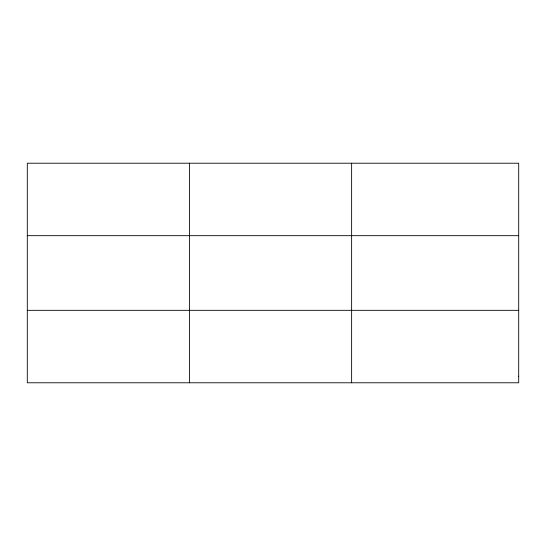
<?xml version="1.0" encoding="UTF-8"?>
<svg xmlns="http://www.w3.org/2000/svg" width="546" height="546" viewBox="0 0 546 546"><rect width="100%" height="100%" fill="white"/><g stroke="black" fill="none" stroke-linecap="round" stroke-linejoin="round"><path stroke-width="0.82" d="M189.462 382.78L189.462 163.22M351.624 382.78L351.624 163.22M27.3 235.674L518.7 235.674M27.3 310.326L518.7 310.326M518.7 376.187L518.7 382.78L27.3 382.78L27.3 163.22L518.7 163.22L518.7 376.187"/></g></svg>
